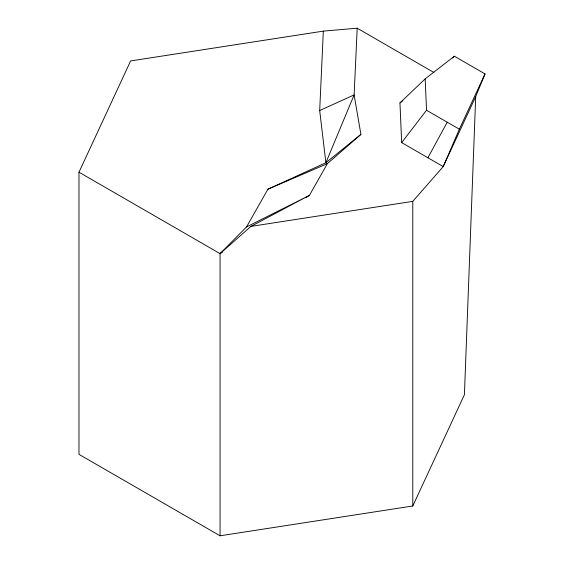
<?xml version="1.0" encoding="UTF-8"?>
<svg xmlns="http://www.w3.org/2000/svg" width="564" height="564" viewBox="0 0 564 564"><rect width="100%" height="100%" fill="white"/><g stroke="black" fill="none" stroke-linecap="round" stroke-linejoin="round"><path stroke-width="0.85" d="M475.699 96.62L443.219 166.599L401.667 142.614L399.961 102.909L425.178 78.875L454.373 56.217L485.019 73.912L475.699 96.62L464.412 394.722L412.777 505.986L220.059 535.8L78.981 454.351L78.981 172.196L130.622 60.933L323.334 31.119L357.195 28.2L433.871 72.467M357.195 28.2L354.129 94.907L360.911 134.394L327.402 163.638L325.886 162.728L319.689 110.53L323.334 31.119M220.059 535.8L220.059 253.645L246.517 226.961L267.9 189.208L325.886 162.728L354.129 94.907L319.689 110.53M485.019 73.912L459.357 129.198L443.219 166.599L412.777 201.362L250.895 226.404L220.059 253.645L78.981 172.196M427.893 157.751L447.245 122.205M401.667 142.614L426.532 110.248L425.178 78.875M452.561 58.078L454.373 56.217M325.886 162.728L360.911 134.394M399.961 102.909L402.696 100.78M220.059 253.645L222.258 252.214M305.78 197.738L309.439 195.348L327.402 163.638L267.9 189.208M250.895 226.404L309.439 195.348L246.517 226.961M426.532 110.248L459.357 129.198M412.777 201.362L412.777 505.986"/></g></svg>
